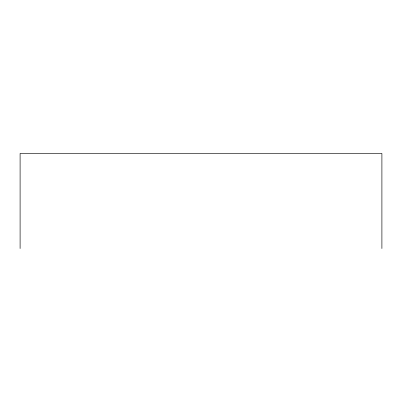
<?xml version="1.0" encoding="UTF-8"?>
<svg xmlns="http://www.w3.org/2000/svg" width="402" height="402" viewBox="0 0 402 402"><rect width="100%" height="100%" fill="white"/><g stroke="black" fill="none" stroke-linecap="round" stroke-linejoin="round"><path stroke-width="0.6" d="M381.9 248.557L381.9 153.443L20.1 153.443L20.1 248.557"/></g></svg>
